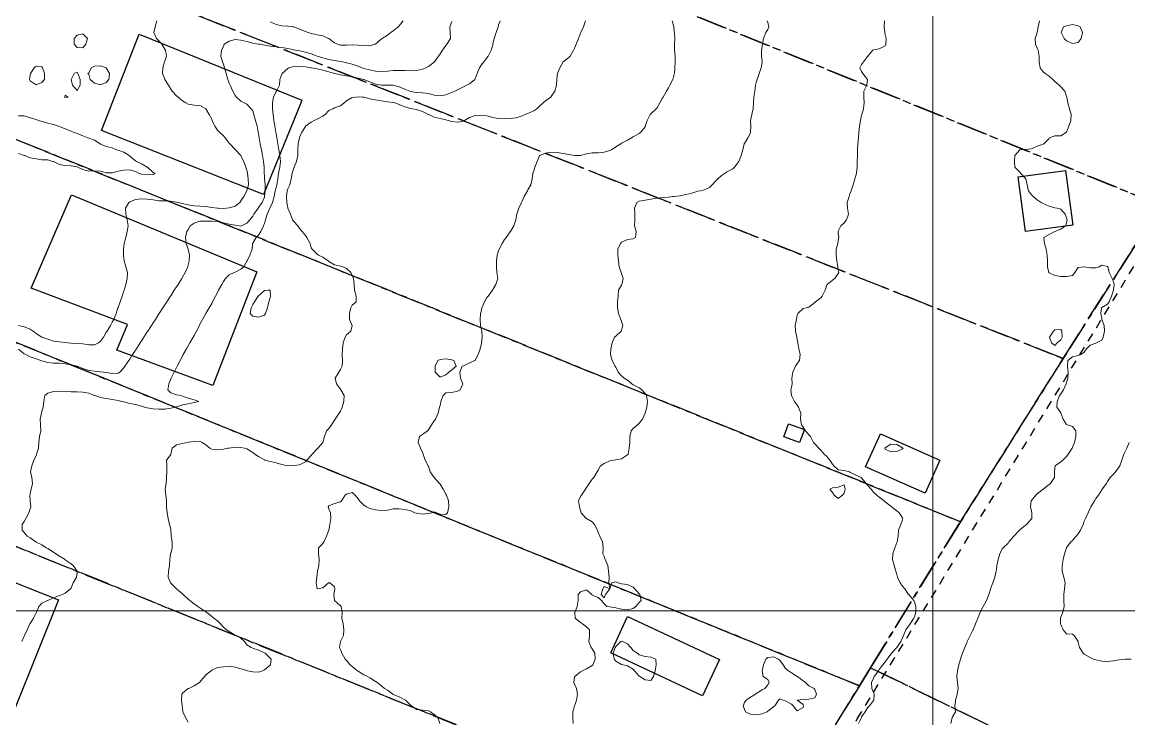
# Model space of a CAD drawing. Header units: centimetres. Extents: x 0 to 642158, y -847 to 649707.
# Drawn here: x 615889.1 to 615983.6, y 620278.1 to 620337.6 of the extents above; entities that cross this region are included whole.
import ezdxf

# ---------------------------------------------------------------- set-up
doc = ezdxf.new("R2010")
doc.units = ezdxf.units.CM
doc.header["$MEASUREMENT"] = 0
doc.linetypes.add('CENTERX2', pattern=[4, 2.5, -0.5, 0.5, -0.5])
doc.linetypes.add('JIS_02_0.7', pattern=[1.35, 0.75, -0.6])
for name, color, linetype, lineweight in [('MEV_grille', 254, 'Continuous', 9), ('WAL_parcellaire agricole', 7, 'JIS_02_0.7', 25), ('WAL_topographie 0.5', 253, 'Continuous', 20)]:
    doc.layers.add(name, color=color, linetype=linetype, lineweight=lineweight)
doc.layers.add('SPW_batiments', color=7, linetype='Continuous')
doc.layers.add('SPW_parcellaire cadastral', color=7, linetype='CENTERX2', lineweight=25, true_color=0xff0542)

# ---------------------------------------------------------------- blocks, each defined once
blk = doc.blocks.new('*U114')
at = {"layer": 'MEV_grille', "transparency": 33554687}
blk.add_lwpolyline([(-1338.461, 0), (1338.461, 0)], dxfattribs=at)
blk = doc.blocks.new('*U115')
at = {"layer": 'MEV_grille', "color": 0, "linetype": 'ByBlock', "lineweight": -2, "transparency": 16777216}
blk.add_blockref('*U114', (0, -2100), dxfattribs=at)
blk = doc.blocks.new('*U112')
at = {"layer": 'MEV_grille', "transparency": 33554687}
blk.add_lwpolyline([(0, 1825.476), (0, -1825.476)], dxfattribs=at)
blk = doc.blocks.new('*U113')
at = {"layer": 'MEV_grille', "color": 0, "linetype": 'ByBlock', "lineweight": -2, "transparency": 16777216}
blk.add_blockref('*U112', (600, 0), dxfattribs=at)

msp = doc.modelspace()

# ---------------------------------------------------------------- linework, layer by layer
at = {"layer": 'SPW_batiments'}
for points in [[(615912.948, 620330.971), (615912.826, 620330.673), (615909.666, 620322.921), (615895.831, 620328.402), (615899.064, 620336.603), (615912.948, 620330.971)], [(615974.748, 620319.768), (615974.124, 620324.437), (615978.146, 620324.974), (615978.77, 620320.305), (615974.748, 620319.768)], [(615909.099, 620316.321), (615908.958, 620315.957), (615905.351, 620306.604), (615897.15, 620309.62), (615898.067, 620311.82), (615889.833, 620314.919), (615893.266, 620322.886), (615909.099, 620316.321)], [(615955.867, 620302.86), (615955.451, 620301.744), (615954.101, 620302.227), (615954.5, 620303.344), (615955.867, 620302.86)], [(615967.434, 620300.228), (615966.184, 620297.411), (615961.084, 620299.677), (615962.35, 620302.495), (615967.434, 620300.228)], [(615889.164, 620289.516), (615892.176, 620288.306), (615888.472, 620279.077), (615875.211, 620284.408), (615875.101, 620284.452), (615875.381, 620285.148), (615878.546, 620293.021), (615878.829, 620293.727), (615889.164, 620289.516)], [(615947.16, 620280.123), (615939.322, 620283.782), (615940.767, 620286.874), (615948.605, 620283.219), (615947.16, 620280.123)]]:
    msp.add_lwpolyline(points, dxfattribs=at)
at = {"layer": 'SPW_parcellaire cadastral'}
for points in [[(616118.04, 620382.235), (616031.659, 620248.331), (615984.324, 620271.39), (615984.893, 620272.731), (615982.963, 620273.84), (615982.334, 620272.36), (615961.505, 620282.512), (615969.185, 620294.979), (615977.961, 620308.915), (615986.263, 620322.005), (615995.821, 620337.861), (616004.045, 620351.134), (616016.126, 620371.393), (615961.881, 620390.136), (615971.905, 620416.878), (616062.549, 620385.935), (616077.627, 620408.871), (616090.561, 620401.059), (616118.04, 620382.235)], [(615894.803, 620359.258), (615900.51, 620374.156), (615995.821, 620337.861), (615986.263, 620322.005), (615894.803, 620359.258)], [(615894.803, 620359.258), (615986.263, 620322.005), (615977.961, 620308.915), (615889.073, 620344.156), (615894.803, 620359.258)], [(615969.185, 620294.979), (615883.596, 620329.625), (615889.073, 620344.156), (615977.961, 620308.915), (615969.185, 620294.979)], [(615969.185, 620294.979), (615961.505, 620282.512), (615960.558, 620280.975), (615878.073, 620314.542), (615883.596, 620329.625), (615969.185, 620294.979)], [(615872.242, 620299.46), (615878.073, 620314.542), (615960.558, 620280.975), (615952.038, 620267.144), (615872.242, 620299.46)], [(615872.242, 620299.46), (615952.038, 620267.144), (615943.12, 620253.27), (615866.545, 620284.717), (615872.242, 620299.46)], [(615891.917, 620173.613), (615895.065, 620178.511), (615907.563, 620197.954), (615915.913, 620210.944), (615922.479, 620221.159), (615926.892, 620228.023), (615935.274, 620241.065), (615943.12, 620253.27), (615952.038, 620267.144), (615960.558, 620280.975), (615961.505, 620282.512), (615982.334, 620272.36), (615981.524, 620270.44), (615983.554, 620269.58), (615984.324, 620271.39), (616031.659, 620248.331), (615953.145, 620127.255), (615929.465, 620143.854), (615915.182, 620112.256), (615895.058, 620127.02), (615872.572, 620143.518), (615891.917, 620173.613)]]:
    msp.add_lwpolyline(points, dxfattribs=at)
at = {"layer": 'WAL_parcellaire agricole'}
msp.add_lwpolyline([(615877.22, 620147.518), (615924.71, 620226.023), (615928.647, 620227.83), (615931.997, 620231.311), (615943.094, 620247.952), (615951.343, 620258.273), (615960.371, 620278.134), (615993.264, 620331.947), (616017.942, 620372.032), (615963.19, 620391.276), (615973.037, 620417.176), (616056.597, 620386.744), (616059.267, 620380.924), (616063.397, 620381.285), (616066.427, 620382.985), (616069.336, 620390.146), (616076.375, 620398.886), (616078.075, 620402.286), (616081.594, 620403.867), (616125.44, 620371.795), (616138.159, 620363.094), (616141.274, 620365.797), (616150.914, 620359.078), (615936.082, 620036.976)], dxfattribs=at)
at = {"layer": 'WAL_topographie 0.5'}
for points in [[(615900.578, 620337.75), (615900.422, 620337.25), (615900.321, 620336.75), (615900.548, 620336.25), (615900.75, 620336.052), (615900.998, 620335.75), (615901.25, 620335.344), (615901.316, 620335.25), (615901.388, 620334.75), (615901.25, 620334.306), (615901.234, 620334.25), (615901.067, 620333.75), (615901.049, 620333.25), (615901.25, 620332.765), (615901.257, 620332.75), (615901.551, 620332.25), (615901.75, 620331.927), (615901.879, 620331.75), (615902.25, 620331.361), (615902.375, 620331.25), (615902.75, 620330.927), (615903.038, 620330.75), (615903.25, 620330.63), (615903.75, 620330.561), (615904.25, 620330.531), (615904.75, 620330.25), (615904.75, 620330.25), (615905.042, 620329.75), (615905.25, 620329.345), (615905.289, 620329.25), (615905.526, 620328.75), (615905.75, 620328.407), (615905.903, 620328.25), (615906.25, 620327.933), (615906.409, 620327.75), (615906.75, 620327.31), (615906.807, 620327.25), (615907.25, 620326.774), (615907.274, 620326.75), (615907.727, 620326.25), (615907.75, 620326.222), (615907.98, 620325.75), (615908.177, 620325.25), (615908.25, 620325.01), (615908.302, 620324.75), (615908.365, 620324.25), (615908.382, 620323.75), (615908.25, 620323.279), (615908.24, 620323.25), (615908.007, 620322.75), (615907.75, 620322.39), (615907.64, 620322.25), (615907.25, 620321.939), (615906.75, 620321.774), (615906.488, 620321.75), (615906.25, 620321.735), (615905.796, 620321.75), (615905.75, 620321.751), (615905.25, 620321.807), (615904.75, 620321.886), (615904.25, 620321.928), (615903.75, 620321.958), (615903.25, 620322.042), (615902.75, 620322.149), (615902.345, 620322.25), (615902.25, 620322.273), (615901.75, 620322.356), (615901.25, 620322.371), (615900.75, 620322.388), (615900.25, 620322.455), (615899.75, 620322.527), (615899.25, 620322.55), (615898.75, 620322.491), (615898.25, 620322.305), (615898.162, 620322.25), (615897.896, 620321.75), (615897.919, 620321.25), (615898.045, 620320.75), (615898.108, 620320.25), (615898.038, 620319.75), (615897.907, 620319.25), (615897.778, 620318.75), (615897.75, 620318.523), (615897.718, 620318.25), (615897.725, 620317.75), (615897.75, 620317.5), (615897.783, 620317.25), (615897.928, 620316.75), (615898.05, 620316.25), (615898.028, 620315.75), (615897.915, 620315.25), (615897.769, 620314.75), (615897.75, 620314.697), (615897.593, 620314.25), (615897.422, 620313.75), (615897.25, 620313.278), (615897.24, 620313.25), (615897.089, 620312.75), (615896.88, 620312.25), (615896.75, 620312.014), (615896.613, 620311.75), (615896.312, 620311.25), (615896.25, 620311.154), (615895.998, 620310.75), (615895.75, 620310.396), (615895.579, 620310.25), (615895.25, 620310.098), (615894.75, 620310.095), (615894.25, 620310.157), (615893.75, 620310.186), (615893.25, 620310.218), (615892.97, 620310.25), (615892.75, 620310.276), (615892.25, 620310.329), (615891.75, 620310.412), (615891.25, 620310.561), (615890.75, 620310.747), (615890.745, 620310.75), (615890.25, 620311.059), (615889.992, 620311.25), (615889.75, 620311.412), (615889.25, 620311.634), (615888.75, 620311.746)], [(615925.75, 620337.699), (615925.594, 620337.25), (615925.603, 620336.75), (615925.634, 620336.25), (615925.339, 620335.75), (615925.25, 620335.641), (615924.955, 620335.25), (615924.75, 620334.949), (615924.614, 620334.75), (615924.266, 620334.25), (615924.25, 620334.234), (615923.75, 620333.852), (615923.561, 620333.75), (615923.25, 620333.62), (615922.75, 620333.501), (615922.25, 620333.487), (615921.75, 620333.506), (615921.25, 620333.525), (615920.75, 620333.512), (615920.25, 620333.459), (615919.75, 620333.429), (615919.25, 620333.467), (615918.75, 620333.558), (615918.25, 620333.694), (615918.106, 620333.75), (615917.75, 620333.896), (615917.25, 620334.065), (615916.75, 620334.177), (615916.421, 620334.25), (615916.25, 620334.288), (615915.75, 620334.371), (615915.25, 620334.458), (615914.75, 620334.59), (615914.25, 620334.749), (615914.246, 620334.75), (615913.75, 620334.937), (615913.25, 620335.074), (615912.75, 620335.185), (615912.417, 620335.25), (615912.25, 620335.29), (615911.75, 620335.382), (615911.25, 620335.468), (615910.75, 620335.532), (615910.25, 620335.591), (615909.75, 620335.684), (615909.352, 620335.75), (615909.25, 620335.769), (615908.75, 620335.861), (615908.25, 620335.987), (615907.75, 620336.096), (615907.25, 620336.148), (615906.75, 620336.028), (615906.327, 620335.75), (615906.25, 620335.577), (615906.092, 620335.25), (615906.017, 620334.75), (615906.183, 620334.25), (615906.25, 620334.066), (615906.354, 620333.75), (615906.486, 620333.25), (615906.634, 620332.75), (615906.75, 620332.432), (615906.819, 620332.25), (615907.041, 620331.75), (615907.25, 620331.391), (615907.376, 620331.25), (615907.75, 620330.904), (615908.034, 620330.75), (615908.25, 620330.632), (615908.616, 620330.25), (615908.75, 620330.067), (615908.858, 620329.75), (615909.001, 620329.25), (615909.119, 620328.75), (615909.225, 620328.25), (615909.25, 620328.122), (615909.316, 620327.75), (615909.402, 620327.25), (615909.489, 620326.75), (615909.578, 620326.25), (615909.668, 620325.75), (615909.722, 620325.25), (615909.73, 620324.75), (615909.75, 620324.519), (615909.771, 620324.25), (615909.814, 620323.75), (615909.812, 620323.25), (615909.769, 620322.75), (615909.75, 620322.693), (615909.556, 620322.25), (615909.25, 620321.8), (615909.205, 620321.75), (615908.849, 620321.25), (615908.75, 620321.083), (615908.501, 620320.75), (615908.25, 620320.473), (615907.797, 620320.25), (615907.75, 620320.232), (615907.607, 620320.25), (615907.25, 620320.294), (615906.75, 620320.398), (615906.25, 620320.502), (615905.75, 620320.618), (615905.25, 620320.653), (615904.75, 620320.659), (615904.25, 620320.651), (615903.75, 620320.489), (615903.412, 620320.25), (615903.25, 620319.933), (615903.135, 620319.75), (615903, 620319.25), (615903.081, 620318.75), (615903.25, 620318.25), (615903.25, 620318.25), (615903.364, 620317.75), (615903.337, 620317.25), (615903.25, 620316.908), (615903.212, 620316.75), (615902.975, 620316.25), (615902.75, 620315.855), (615902.694, 620315.75), (615902.383, 620315.25), (615902.25, 620315.05), (615902.054, 620314.75), (615901.75, 620314.271), (615901.737, 620314.25), (615901.409, 620313.75), (615901.25, 620313.5), (615901.091, 620313.25), (615900.763, 620312.75), (615900.75, 620312.729), (615900.446, 620312.25), (615900.25, 620311.954), (615900.114, 620311.75), (615899.793, 620311.25), (615899.75, 620311.183), (615899.465, 620310.75), (615899.25, 620310.423), (615899.139, 620310.25), (615898.82, 620309.75), (615898.75, 620309.643), (615898.498, 620309.25), (615898.25, 620308.863), (615898.175, 620308.75), (615897.846, 620308.25), (615897.75, 620308.109), (615897.4, 620307.75), (615897.25, 620307.667), (615896.75, 620307.636), (615896.25, 620307.716), (615896.009, 620307.75), (615895.75, 620307.788), (615895.25, 620307.829), (615894.75, 620307.898), (615894.25, 620308.052), (615893.75, 620308.25), (615893.75, 620308.25), (615893.25, 620308.371), (615892.75, 620308.455), (615892.25, 620308.51), (615891.75, 620308.526), (615891.25, 620308.587), (615890.75, 620308.721), (615890.655, 620308.75), (615890.25, 620308.879), (615889.75, 620309.058), (615889.381, 620309.25), (615889.25, 620309.329), (615888.75, 620309.715)], [(615929.876, 620337.75), (615929.75, 620337.4), (615929.698, 620337.25), (615929.541, 620336.75), (615929.376, 620336.25), (615929.265, 620335.75), (615929.25, 620335.69), (615929.125, 620335.25), (615928.858, 620334.75), (615928.75, 620334.583), (615928.485, 620334.25), (615928.25, 620333.959), (615928.118, 620333.75), (615927.917, 620333.25), (615927.75, 620332.811), (615927.723, 620332.75), (615927.25, 620332.367), (615927.017, 620332.25), (615926.75, 620332.126), (615926.25, 620331.854), (615926, 620331.75), (615925.75, 620331.646), (615925.25, 620331.447), (615924.75, 620331.346), (615924.25, 620331.42), (615923.75, 620331.537), (615923.25, 620331.601), (615922.75, 620331.635), (615922.25, 620331.717), (615922.17, 620331.75), (615921.75, 620331.917), (615921.25, 620332.128), (615920.75, 620332.247), (615920.659, 620332.25), (615920.25, 620332.263), (615919.75, 620332.265), (615919.25, 620332.347), (615918.75, 620332.54), (615918.25, 620332.739), (615918.206, 620332.75), (615917.75, 620332.865), (615917.25, 620332.973), (615916.75, 620333.06), (615916.25, 620333.135), (615915.767, 620333.25), (615915.75, 620333.254), (615915.25, 620333.397), (615914.75, 620333.543), (615914.25, 620333.661), (615913.779, 620333.75), (615913.75, 620333.755), (615913.25, 620333.841), (615912.75, 620333.894), (615912.25, 620333.85), (615911.831, 620333.75), (615911.75, 620333.691), (615911.269, 620333.25), (615911.25, 620333.214), (615911.069, 620332.75), (615911.027, 620332.25), (615910.78, 620331.75), (615910.75, 620331.709), (615910.519, 620331.25), (615910.437, 620330.75), (615910.445, 620330.25), (615910.492, 620329.75), (615910.559, 620329.25), (615910.64, 620328.75), (615910.728, 620328.25), (615910.75, 620328.122), (615910.816, 620327.75), (615910.902, 620327.25), (615910.989, 620326.75), (615911.078, 620326.25), (615911.122, 620325.75), (615911.055, 620325.25), (615910.956, 620324.75), (615910.906, 620324.25), (615910.813, 620323.75), (615910.75, 620323.528), (615910.679, 620323.25), (615910.586, 620322.75), (615910.455, 620322.25), (615910.25, 620321.824), (615910.212, 620321.75), (615909.991, 620321.25), (615909.836, 620320.75), (615909.75, 620320.47), (615909.665, 620320.25), (615909.438, 620319.75), (615909.25, 620319.437), (615909.054, 620319.25), (615908.75, 620318.771), (615908.735, 620318.75), (615908.706, 620318.25), (615908.52, 620317.75), (615908.266, 620317.25), (615908.25, 620317.221), (615908.007, 620316.75), (615907.75, 620316.556), (615907.25, 620316.28), (615907.18, 620316.25), (615906.75, 620316.059), (615906.431, 620315.75), (615906.25, 620315.492), (615906.111, 620315.25), (615905.844, 620314.75), (615905.75, 620314.567), (615905.588, 620314.25), (615905.32, 620313.75), (615905.25, 620313.625), (615905.036, 620313.25), (615904.75, 620312.75), (615904.75, 620312.75), (615904.467, 620312.25), (615904.25, 620311.855), (615904.195, 620311.75), (615903.939, 620311.25), (615903.75, 620310.887), (615903.675, 620310.75), (615903.393, 620310.25), (615903.25, 620310), (615903.107, 620309.75), (615902.825, 620309.25), (615902.75, 620309.113), (615902.561, 620308.75), (615902.307, 620308.25), (615902.25, 620308.136), (615902.046, 620307.75), (615901.786, 620307.25), (615901.75, 620307.159), (615901.583, 620306.75), (615901.517, 620306.25), (615901.75, 620305.98), (615902.25, 620305.82), (615902.625, 620305.75), (615902.75, 620305.71), (615903.25, 620305.536), (615903.75, 620305.375), (615904.15, 620305.25), (615903.75, 620305.157), (615903.25, 620305.06), (615902.75, 620304.955), (615902.25, 620304.794), (615902.156, 620304.75), (615901.75, 620304.68), (615901.25, 620304.605), (615900.75, 620304.593), (615900.25, 620304.632), (615899.75, 620304.697), (615899.523, 620304.75), (615899.25, 620304.849), (615898.75, 620304.994), (615898.25, 620305.087), (615897.75, 620305.205), (615897.554, 620305.25), (615897.25, 620305.327), (615896.75, 620305.426), (615896.25, 620305.505), (615895.75, 620305.584), (615895.304, 620305.75), (615895.25, 620305.768), (615894.75, 620305.957), (615894.25, 620306.056), (615893.75, 620306.074), (615893.25, 620306.085), (615892.75, 620306.103), (615892.25, 620306.123), (615891.75, 620306.105), (615891.25, 620305.957), (615891, 620305.75), (615890.923, 620305.25), (615890.857, 620304.75), (615890.75, 620304.417), (615890.703, 620304.25), (615890.614, 620303.75), (615890.641, 620303.25), (615890.653, 620302.75), (615890.559, 620302.25), (615890.5, 620301.75), (615890.456, 620301.25), (615890.302, 620300.75), (615890.25, 620300.6), (615890.056, 620300.25), (615889.897, 620299.75), (615889.778, 620299.25), (615889.88, 620298.75), (615889.958, 620298.25), (615889.847, 620297.75), (615889.75, 620297.35), (615889.725, 620297.25), (615889.75, 620296.75), (615889.75, 620296.75), (615889.794, 620296.25), (615889.75, 620296.068), (615889.647, 620295.75), (615889.389, 620295.25), (615889.25, 620295.012), (615889.054, 620294.75), (615889.08, 620294.25), (615889.25, 620294.06), (615889.5, 620293.75), (615889.75, 620293.599), (615890.242, 620293.25), (615890.25, 620293.246), (615890.75, 620292.997), (615891.129, 620292.75), (615891.25, 620292.679), (615891.75, 620292.374), (615891.93, 620292.25), (615892.25, 620292.039), (615892.728, 620291.75), (615892.75, 620291.733), (615893.25, 620291.384), (615893.428, 620291.25), (615893.75, 620290.76), (615893.757, 620290.75), (615893.75, 620290.65), (615893.718, 620290.25), (615893.417, 620289.75), (615893.25, 620289.339), (615893.192, 620289.25), (615892.75, 620288.877), (615892.509, 620288.75), (615892.25, 620288.68), (615891.75, 620288.48), (615891.25, 620288.259), (615891.226, 620288.25), (615890.75, 620288.028), (615890.503, 620287.75), (615890.276, 620287.25), (615890.25, 620287.185), (615890.03, 620286.75), (615889.75, 620286.278), (615889.735, 620286.25), (615889.49, 620285.75), (615889.265, 620285.25), (615889.25, 620285.218), (615889.041, 620284.75)], [(615937.175, 620337.75), (615936.987, 620337.25), (615936.765, 620336.75), (615936.75, 620336.704), (615936.583, 620336.25), (615936.386, 620335.75), (615936.25, 620335.485), (615936.153, 620335.25), (615935.848, 620334.75), (615935.75, 620334.636), (615935.25, 620334.25), (615935.25, 620334.25), (615934.976, 620333.75), (615934.78, 620333.25), (615934.75, 620333.062), (615934.708, 620332.75), (615934.705, 620332.25), (615934.55, 620331.75), (615934.25, 620331.296), (615934.203, 620331.25), (615933.75, 620330.92), (615933.547, 620330.75), (615933.25, 620330.461), (615933.021, 620330.25), (615932.75, 620330.071), (615932.25, 620329.846), (615932.03, 620329.75), (615931.75, 620329.646), (615931.25, 620329.472), (615930.75, 620329.426), (615930.25, 620329.432), (615929.75, 620329.423), (615929.25, 620329.508), (615928.75, 620329.647), (615928.25, 620329.708), (615927.75, 620329.668), (615927.25, 620329.496), (615926.846, 620329.25), (615926.75, 620329.198), (615926.25, 620329.093), (615925.75, 620329.15), (615925.441, 620329.25), (615925.25, 620329.31), (615924.75, 620329.421), (615924.25, 620329.517), (615923.792, 620329.75), (615923.75, 620329.77), (615923.25, 620330.022), (615922.75, 620330.173), (615922.41, 620330.25), (615922.25, 620330.276), (615921.75, 620330.402), (615921.25, 620330.615), (615920.877, 620330.75), (615920.75, 620330.785), (615920.25, 620330.846), (615919.75, 620330.928), (615919.25, 620331.008), (615918.75, 620331.083), (615918.25, 620331.242), (615918.125, 620331.25), (615917.75, 620331.266), (615917.536, 620331.25), (615917.25, 620331.203), (615916.75, 620330.931), (615916.574, 620330.75), (615916.25, 620330.489), (615915.75, 620330.332), (615915.589, 620330.25), (615915.25, 620330.097), (615914.951, 620329.75), (615914.75, 620329.618), (615914.25, 620329.35), (615914, 620329.25), (615913.75, 620329.107), (615913.257, 620328.75), (615913.25, 620328.742), (615912.948, 620328.25), (615912.75, 620327.798), (615912.735, 620327.75), (615912.628, 620327.25), (615912.604, 620326.75), (615912.595, 620326.25), (615912.503, 620325.75), (615912.287, 620325.25), (615912.25, 620325.17), (615912.129, 620324.75), (615912.038, 620324.25), (615911.908, 620323.75), (615911.75, 620323.405), (615911.701, 620323.25), (615911.629, 620322.75), (615911.656, 620322.25), (615911.75, 620321.774), (615911.765, 620321.75), (615911.97, 620321.25), (615912.158, 620320.75), (615912.25, 620320.63), (615912.592, 620320.25), (615912.75, 620320.029), (615912.964, 620319.75), (615913.25, 620319.41), (615913.377, 620319.25), (615913.655, 620318.75), (615913.75, 620318.382), (615913.816, 620318.25), (615914.25, 620317.837), (615914.367, 620317.75), (615914.75, 620317.581), (615915.191, 620317.25), (615915.25, 620317.211), (615915.75, 620316.917), (615916.25, 620316.817), (615916.455, 620316.75), (615916.75, 620316.601), (615917.141, 620316.25), (615917.25, 620316.016), (615917.365, 620315.75), (615917.419, 620315.25), (615917.452, 620314.75), (615917.576, 620314.25), (615917.583, 620313.75), (615917.25, 620313.464), (615917.135, 620313.25), (615917.018, 620312.75), (615917.025, 620312.25), (615917.25, 620311.75), (615917.25, 620311.75), (615917.25, 620311.75), (615917.135, 620311.25), (615916.75, 620310.938), (615916.643, 620310.75), (615916.463, 620310.25), (615916.424, 620309.75), (615916.399, 620309.25), (615916.417, 620308.75), (615916.378, 620308.25), (615916.25, 620307.987), (615916.105, 620307.75), (615915.795, 620307.25), (615915.917, 620306.75), (615916.25, 620306.288), (615916.279, 620306.25), (615916.56, 620305.75), (615916.547, 620305.25), (615916.398, 620304.75), (615916.25, 620304.408), (615916.139, 620304.25), (615915.793, 620303.75), (615915.75, 620303.662), (615915.481, 620303.25), (615915.25, 620302.95), (615915.06, 620302.75), (615914.884, 620302.25), (615914.75, 620301.75), (615914.75, 620301.75), (615914.306, 620301.25), (615914.25, 620301.207), (615913.84, 620300.75), (615913.75, 620300.625), (615913.382, 620300.25), (615913.25, 620300.097), (615912.75, 620299.83), (615912.25, 620299.77), (615911.75, 620299.754), (615911.25, 620299.864), (615910.75, 620300.011), (615910.25, 620300.118), (615909.796, 620300.25), (615909.75, 620300.27), (615909.25, 620300.554), (615908.946, 620300.75), (615908.75, 620300.903), (615908.25, 620301.198), (615908.065, 620301.25), (615907.75, 620301.329), (615907.25, 620301.34), (615906.75, 620301.272), (615906.631, 620301.25), (615906.25, 620301.186), (615905.75, 620301.132), (615905.25, 620301.184), (615905.104, 620301.25), (615904.75, 620301.543), (615904.45, 620301.75), (615904.25, 620301.854), (615903.75, 620301.834), (615903.25, 620301.76), (615903.159, 620301.75), (615902.75, 620301.66), (615902.25, 620301.559), (615901.861, 620301.25), (615901.766, 620300.75), (615901.75, 620300.712), (615901.397, 620300.25), (615901.427, 620299.75), (615901.411, 620299.25), (615901.393, 620298.75), (615901.354, 620298.25), (615901.282, 620297.75), (615901.328, 620297.25), (615901.379, 620296.75), (615901.401, 620296.25), (615901.453, 620295.75), (615901.526, 620295.25), (615901.65, 620294.75), (615901.75, 620294.334), (615901.767, 620294.25), (615901.797, 620293.75), (615901.883, 620293.25), (615901.88, 620292.75), (615901.75, 620292.276), (615901.742, 620292.25), (615901.671, 620291.75), (615901.636, 620291.25), (615901.556, 620290.75), (615901.528, 620290.25), (615901.727, 620289.75), (615901.75, 620289.731), (615902.231, 620289.25), (615902.25, 620289.238), (615902.75, 620288.811), (615902.801, 620288.75), (615903.25, 620288.372), (615903.391, 620288.25), (615903.75, 620287.957), (615904.071, 620287.75), (615904.25, 620287.625), (615904.75, 620287.288), (615904.798, 620287.25), (615905.25, 620286.875), (615905.444, 620286.75), (615905.75, 620286.512), (615906, 620286.25), (615906.25, 620285.988), (615906.523, 620285.75), (615906.75, 620285.611), (615907.25, 620285.298), (615907.342, 620285.25), (615907.75, 620285.029), (615908.037, 620284.75), (615908.25, 620284.476), (615908.625, 620284.25), (615908.75, 620284.17), (615909.25, 620284.01), (615909.75, 620283.788), (615909.809, 620283.75), (615910.25, 620283.324), (615910.325, 620283.25), (615910.271, 620282.75), (615910.25, 620282.731), (615909.75, 620282.318), (615909.583, 620282.25), (615909.25, 620282.145), (615908.75, 620282.168), (615908.313, 620282.25), (615908.25, 620282.269), (615907.75, 620282.402), (615907.25, 620282.572), (615906.75, 620282.634), (615906.25, 620282.594), (615905.75, 620282.536), (615905.25, 620282.3), (615905.204, 620282.25), (615904.75, 620281.893), (615904.645, 620281.75), (615904.25, 620281.281), (615904.214, 620281.25), (615903.75, 620280.954), (615903.3, 620280.75), (615903.25, 620280.731), (615902.75, 620280.333), (615902.694, 620280.25), (615902.667, 620279.75), (615902.733, 620279.25), (615902.75, 620279.083), (615902.794, 620278.75), (615903.016, 620278.25), (615903.25, 620277.855)], [(615921.598, 620337.75), (615921.25, 620337.335), (615921.173, 620337.25), (615920.75, 620336.912), (615920.548, 620336.75), (615920.25, 620336.538), (615919.803, 620336.25), (615919.75, 620336.214), (615919.25, 620335.776), (615919.187, 620335.75), (615918.75, 620335.608), (615918.25, 620335.645), (615917.75, 620335.669), (615917.25, 620335.7), (615916.75, 620335.687), (615916.25, 620335.69), (615915.987, 620335.75), (615915.75, 620335.879), (615915.25, 620336.233), (615915.217, 620336.25), (615914.75, 620336.473), (615914.25, 620336.566), (615913.75, 620336.68), (615913.49, 620336.75), (615913.25, 620336.845), (615912.75, 620337.057), (615912.25, 620337.239), (615912.167, 620337.25), (615911.75, 620337.313), (615911.25, 620337.33), (615910.75, 620337.431), (615910.25, 620337.661)], [(615944.578, 620337.75), (615944.7, 620337.25), (615944.75, 620336.821), (615944.759, 620336.75), (615944.783, 620336.25), (615944.769, 620335.75), (615944.769, 620335.25), (615944.814, 620334.75), (615944.826, 620334.25), (615944.792, 620333.75), (615944.757, 620333.25), (615944.75, 620333.208), (615944.638, 620332.75), (615944.372, 620332.25), (615944.25, 620332.038), (615944.097, 620331.75), (615943.788, 620331.25), (615943.75, 620331.192), (615943.52, 620330.75), (615943.25, 620330.3), (615943.208, 620330.25), (615942.75, 620329.816), (615942.697, 620329.75), (615942.437, 620329.25), (615942.276, 620328.75), (615942.25, 620328.692), (615941.891, 620328.25), (615941.75, 620328.14), (615941.25, 620327.86), (615941.083, 620327.75), (615940.75, 620327.573), (615940.25, 620327.295), (615940.172, 620327.25), (615939.75, 620327.005), (615939.391, 620326.75), (615939.25, 620326.685), (615938.75, 620326.527), (615938.25, 620326.492), (615937.75, 620326.488), (615937.25, 620326.406), (615936.75, 620326.267), (615936.25, 620326.25), (615936.25, 620326.25), (615936.25, 620326.25), (615935.75, 620326.339), (615935.25, 620326.437), (615934.75, 620326.518), (615934.25, 620326.539), (615933.75, 620326.459), (615933.269, 620326.25), (615933.25, 620326.221), (615933.037, 620325.75), (615932.851, 620325.25), (615932.75, 620324.935), (615932.685, 620324.75), (615932.627, 620324.25), (615932.504, 620323.75), (615932.25, 620323.321), (615932.208, 620323.25), (615931.925, 620322.75), (615931.75, 620322.358), (615931.703, 620322.25), (615931.479, 620321.75), (615931.294, 620321.25), (615931.25, 620320.932), (615931.216, 620320.75), (615931.06, 620320.25), (615930.759, 620319.75), (615930.75, 620319.735), (615930.383, 620319.25), (615930.25, 620319.068), (615930.044, 620318.75), (615929.788, 620318.25), (615929.75, 620318.125), (615929.635, 620317.75), (615929.579, 620317.25), (615929.556, 620316.75), (615929.609, 620316.25), (615929.672, 620315.75), (615929.522, 620315.25), (615929.25, 620314.799), (615929.219, 620314.75), (615928.844, 620314.25), (615928.75, 620314.117), (615928.543, 620313.75), (615928.331, 620313.25), (615928.25, 620312.932), (615928.206, 620312.75), (615928.174, 620312.25), (615928.205, 620311.75), (615928.25, 620311.5), (615928.308, 620311.25), (615928.35, 620310.75), (615928.28, 620310.25), (615928.25, 620310.068), (615928.162, 620309.75), (615928.006, 620309.25), (615927.75, 620308.773), (615927.712, 620308.75), (615927.25, 620308.55), (615926.75, 620308.278), (615926.65, 620308.25), (615926.437, 620307.75), (615926.5, 620307.25), (615926.693, 620306.75), (615926.455, 620306.25), (615926.25, 620306.12), (615925.75, 620306.027), (615925.25, 620305.983), (615925.017, 620305.75), (615924.814, 620305.25), (615924.75, 620304.893), (615924.715, 620304.75), (615924.583, 620304.25), (615924.356, 620303.75), (615924.25, 620303.591), (615924.029, 620303.25), (615923.75, 620302.837), (615923.673, 620302.75), (615923.25, 620302.426), (615922.989, 620302.25), (615922.893, 620301.75), (615923.092, 620301.25), (615923.25, 620300.897), (615923.298, 620300.75), (615923.469, 620300.25), (615923.736, 620299.75), (615923.75, 620299.717), (615923.909, 620299.25), (615924.25, 620298.766), (615924.26, 620298.75), (615924.691, 620298.25), (615924.75, 620298.188), (615925.016, 620297.75), (615925.25, 620297.32), (615925.298, 620297.25), (615925.48, 620296.75), (615925.491, 620296.25), (615925.375, 620295.75), (615925.25, 620295.587), (615924.75, 620295.631), (615924.487, 620295.75), (615924.25, 620295.832), (615924.036, 620295.75), (615923.75, 620295.694), (615923.25, 620295.613), (615922.75, 620295.703), (615922.604, 620295.75), (615922.25, 620295.901), (615921.75, 620296.009), (615921.25, 620296.083), (615920.75, 620296.077), (615920.25, 620295.98), (615919.75, 620295.933), (615919.25, 620295.989), (615918.75, 620296.122), (615918.47, 620296.25), (615918.25, 620296.383), (615917.869, 620296.75), (615917.75, 620296.94), (615917.512, 620297.25), (615917.25, 620297.468), (615916.75, 620297.325), (615916.65, 620297.25), (615916.321, 620296.75), (615916.25, 620296.677), (615915.75, 620296.524), (615915.25, 620296.328), (615915.19, 620296.25), (615915.25, 620296.083), (615915.385, 620295.75), (615915.433, 620295.25), (615915.347, 620294.75), (615915.25, 620294.25), (615915.25, 620294.25), (615915.045, 620293.75), (615914.813, 620293.25), (615914.75, 620293.125), (615914.375, 620292.75), (615914.36, 620292.25), (615914.435, 620291.75), (615914.399, 620291.25), (615914.286, 620290.75), (615914.25, 620290.5), (615914.214, 620290.25), (615914.167, 620289.75), (615914.25, 620289.25), (615914.75, 620289.338), (615915.217, 620289.75), (615915.25, 620289.767), (615915.35, 620289.75), (615915.75, 620289.417), (615915.776, 620289.25), (615915.75, 620289.05), (615915.685, 620288.75), (615915.75, 620288.25), (615915.75, 620288.25), (615916.25, 620287.809), (615916.292, 620287.75), (615916.39, 620287.25), (615916.367, 620286.75), (615916.462, 620286.25), (615916.544, 620285.75), (615916.5, 620285.25), (615916.25, 620284.75), (615916.25, 620284.75), (615916.15, 620284.25), (615916.25, 620284.068), (615916.353, 620283.75), (615916.634, 620283.25), (615916.75, 620283.134), (615917.077, 620282.75), (615917.25, 620282.62), (615917.69, 620282.25), (615917.75, 620282.203), (615918.25, 620281.915), (615918.559, 620281.75), (615918.75, 620281.65), (615919.25, 620281.343), (615919.378, 620281.25), (615919.75, 620280.957), (615920.014, 620280.75), (615920.25, 620280.588), (615920.712, 620280.25), (615920.75, 620280.219), (615921.25, 620280.017), (615921.75, 620279.78), (615921.788, 620279.75), (615922.25, 620279.294), (615922.311, 620279.25), (615922.75, 620278.938), (615923.25, 620278.898), (615923.75, 620278.835), (615923.945, 620278.75), (615924.25, 620278.505), (615924.546, 620278.25), (615924.719, 620277.75)], [(615952.693, 620337.75), (615952.75, 620337.603), (615952.831, 620337.25), (615952.75, 620337.019), (615952.571, 620336.75), (615952.366, 620336.25), (615952.288, 620335.75), (615952.25, 620335.568), (615952.194, 620335.25), (615952.193, 620334.75), (615952.25, 620334.313), (615952.258, 620334.25), (615952.25, 620334.194), (615952.182, 620333.75), (615951.992, 620333.25), (615951.814, 620332.75), (615951.75, 620332.5), (615951.692, 620332.25), (615951.617, 620331.75), (615951.537, 620331.25), (615951.505, 620330.75), (615951.49, 620330.25), (615951.377, 620329.75), (615951.26, 620329.25), (615951.278, 620328.75), (615951.267, 620328.25), (615951.25, 620328.202), (615951.029, 620327.75), (615950.75, 620327.288), (615950.73, 620327.25), (615950.608, 620326.75), (615950.463, 620326.25), (615950.25, 620325.75), (615950.25, 620325.75), (615949.889, 620325.25), (615949.75, 620325.128), (615949.25, 620324.855), (615949.095, 620324.75), (615948.75, 620324.506), (615948.474, 620324.25), (615948.25, 620324.032), (615947.994, 620323.75), (615947.75, 620323.522), (615947.25, 620323.308), (615947, 620323.25), (615946.75, 620323.201), (615946.25, 620323.047), (615945.75, 620322.914), (615945.25, 620322.814), (615944.75, 620322.767), (615944.607, 620322.75), (615944.25, 620322.709), (615943.75, 620322.656), (615943.25, 620322.597), (615942.75, 620322.514), (615942.25, 620322.449), (615941.75, 620322.357), (615941.55, 620322.25), (615941.35, 620321.75), (615941.372, 620321.25), (615941.369, 620320.75), (615941.347, 620320.25), (615941.5, 620319.75), (615941.45, 620319.25), (615941.25, 620319.15), (615940.75, 620319.07), (615940.25, 620318.854), (615940.146, 620318.75), (615939.926, 620318.25), (615939.939, 620317.75), (615940, 620317.25), (615940.055, 620316.75), (615940.221, 620316.25), (615940.25, 620316.173), (615940.381, 620315.75), (615940.273, 620315.25), (615940.25, 620315.183), (615939.99, 620314.75), (615939.95, 620314.25), (615939.912, 620313.75), (615939.91, 620313.25), (615940, 620312.75), (615940.192, 620312.25), (615940.25, 620312.083), (615940.356, 620311.75), (615940.25, 620311.333), (615940.21, 620311.25), (615939.75, 620310.839), (615939.657, 620310.75), (615939.446, 620310.25), (615939.328, 620309.75), (615939.3, 620309.25), (615939.439, 620308.75), (615939.705, 620308.25), (615939.75, 620308.164), (615939.964, 620307.75), (615940.25, 620307.448), (615940.473, 620307.25), (615940.75, 620307.056), (615941.13, 620306.75), (615941.25, 620306.662), (615941.75, 620306.401), (615941.981, 620306.25), (615942.25, 620305.941), (615942.373, 620305.75), (615942.463, 620305.25), (615942.392, 620304.75), (615942.25, 620304.25), (615942.25, 620304.25), (615942.043, 620303.75), (615941.75, 620303.395), (615941.609, 620303.25), (615941.25, 620302.946), (615941.073, 620302.75), (615940.954, 620302.25), (615940.957, 620301.75), (615940.906, 620301.25), (615940.815, 620300.75), (615940.75, 620300.679), (615940.25, 620300.344), (615939.75, 620300.268), (615939.6, 620300.25), (615939.25, 620300.193), (615938.75, 620299.954), (615938.46, 620299.75), (615938.25, 620299.389), (615938.157, 620299.25), (615937.868, 620298.75), (615937.75, 620298.609), (615937.483, 620298.25), (615937.25, 620297.893), (615937.161, 620297.75), (615936.815, 620297.25), (615936.75, 620297.125), (615936.574, 620296.75), (615936.669, 620296.25), (615936.75, 620295.938), (615936.793, 620295.75), (615937.233, 620295.25), (615937.25, 620295.244), (615937.75, 620294.964), (615937.931, 620294.75), (615938.192, 620294.25), (615938.25, 620294.073), (615938.401, 620293.75), (615938.617, 620293.25), (615938.689, 620292.75), (615938.656, 620292.25), (615938.75, 620292.019), (615938.847, 620291.75), (615939.083, 620291.25), (615939.139, 620290.75), (615939.176, 620290.25), (615939.15, 620289.75), (615939.25, 620289.25), (615939.417, 620289.75), (615939.75, 620289.841), (615939.95, 620289.75), (615940.25, 620289.683), (615940.75, 620289.606), (615941.25, 620289.38), (615941.382, 620289.25), (615941.75, 620288.816), (615941.821, 620288.75), (615941.917, 620288.25), (615941.75, 620288.079), (615941.474, 620287.75), (615941.25, 620287.581), (615940.75, 620287.447), (615940.25, 620287.509), (615939.75, 620287.614), (615939.25, 620287.713), (615939, 620287.75), (615938.75, 620287.964), (615938.527, 620288.25), (615938.25, 620288.5), (615937.75, 620288.708), (615937.697, 620288.75), (615937.25, 620289.155), (615936.75, 620289), (615936.546, 620288.75), (615936.546, 620288.25), (615936.446, 620287.75), (615936.25, 620287.25), (615936.281, 620286.75), (615936.75, 620286.375), (615936.906, 620286.25), (615937.25, 620286.011), (615937.523, 620285.75), (615937.507, 620285.25), (615937.458, 620284.75), (615937.641, 620284.25), (615937.75, 620284.111), (615937.974, 620283.75), (615938.007, 620283.25), (615937.79, 620282.75), (615937.75, 620282.704), (615937.25, 620282.417), (615936.904, 620282.25), (615936.75, 620282.167), (615936.25, 620281.771), (615936.236, 620281.75), (615936.162, 620281.25), (615936.25, 620281.063), (615936.411, 620280.75), (615936.493, 620280.25), (615936.404, 620279.75), (615936.25, 620279.321), (615936.227, 620279.25), (615936.083, 620278.75), (615936.089, 620278.25), (615936.129, 620277.75)], [(615962.69, 620337.75), (615962.675, 620337.25), (615962.717, 620336.75), (615962.75, 620336.583), (615962.841, 620336.25), (615962.826, 620335.75), (615962.75, 620335.62), (615962.25, 620335.353), (615961.75, 620335.283), (615961.715, 620335.25), (615961.287, 620334.75), (615961.25, 620334.706), (615960.9, 620334.25), (615960.75, 620334.013), (615960.594, 620333.75), (615960.75, 620333.437), (615960.847, 620333.25), (615961.25, 620332.75), (615961.25, 620332.75), (615961.25, 620332.75), (615961.2, 620332.25), (615960.926, 620331.75), (615960.924, 620331.25), (615960.964, 620330.75), (615960.911, 620330.25), (615960.766, 620329.75), (615960.75, 620329.7), (615960.658, 620329.25), (615960.558, 620328.75), (615960.505, 620328.25), (615960.47, 620327.75), (615960.43, 620327.25), (615960.406, 620326.75), (615960.382, 620326.25), (615960.37, 620325.75), (615960.371, 620325.25), (615960.307, 620324.75), (615960.25, 620324.55), (615960.159, 620324.25), (615960.014, 620323.75), (615959.853, 620323.25), (615959.75, 620322.983), (615959.671, 620322.75), (615959.512, 620322.25), (615959.53, 620321.75), (615959.619, 620321.25), (615959.462, 620320.75), (615959.25, 620320.507), (615958.96, 620320.25), (615958.75, 620319.786), (615958.738, 620319.75), (615958.75, 620319.625), (615958.793, 620319.25), (615958.75, 620319), (615958.708, 620318.75), (615958.566, 620318.25), (615958.574, 620317.75), (615958.639, 620317.25), (615958.723, 620316.75), (615958.75, 620316.5), (615958.788, 620316.25), (615958.75, 620316.167), (615958.456, 620315.75), (615958.25, 620315.615), (615957.818, 620315.25), (615957.75, 620315.083), (615957.63, 620314.75), (615957.39, 620314.25), (615957.25, 620314.091), (615956.809, 620313.75), (615956.75, 620313.704), (615956.25, 620313.306), (615956, 620313.25), (615955.75, 620313.183), (615955.286, 620312.75), (615955.25, 620312.65), (615955.179, 620312.25), (615955.083, 620311.75), (615955.109, 620311.25), (615955.208, 620310.75), (615955.25, 620310.536), (615955.307, 620310.25), (615955.393, 620309.75), (615955.5, 620309.25), (615955.45, 620308.75), (615955.25, 620308.483), (615955.091, 620308.25), (615954.871, 620307.75), (615954.8, 620307.25), (615954.822, 620306.75), (615954.75, 620306.45), (615954.706, 620306.25), (615954.75, 620305.75), (615954.75, 620305.75), (615955.026, 620305.25), (615955.25, 620304.925), (615955.371, 620304.75), (615955.558, 620304.25), (615955.538, 620303.75), (615955.61, 620303.25), (615955.75, 620303.056), (615955.947, 620302.75), (615956.25, 620302.41), (615956.371, 620302.25), (615956.629, 620301.75), (615956.75, 620301.621), (615957.079, 620301.25), (615957.25, 620301.079), (615957.545, 620300.75), (615957.75, 620300.583), (615958.021, 620300.25), (615958.25, 620299.895), (615958.365, 620299.75), (615958.75, 620299.407), (615959.25, 620299.341), (615959.704, 620299.25), (615959.75, 620299.204), (615960.25, 620298.968), (615960.697, 620298.75), (615960.75, 620298.726), (615961.148, 620298.25), (615961.25, 620298.099), (615961.553, 620297.75), (615961.75, 620297.516), (615962.043, 620297.25), (615962.25, 620297.062), (615962.667, 620296.75), (615962.75, 620296.687), (615963.25, 620296.294), (615963.308, 620296.25), (615963.75, 620295.921), (615963.957, 620295.75), (615964.25, 620295.303), (615964.279, 620295.25), (615964.25, 620295.15), (615964.102, 620294.75), (615963.886, 620294.25), (615963.856, 620293.75), (615963.776, 620293.25), (615963.75, 620293.2), (615963.583, 620292.75), (615963.426, 620292.25), (615963.391, 620291.75), (615963.516, 620291.25), (615963.68, 620290.75), (615963.75, 620290.481), (615963.801, 620290.25), (615964.045, 620289.75), (615964.25, 620289.484), (615964.425, 620289.25), (615964.75, 620288.773), (615964.77, 620288.75), (615965.202, 620288.25), (615965.25, 620288.143), (615965.368, 620287.75), (615965.362, 620287.25), (615965.25, 620286.854), (615965.216, 620286.75), (615964.88, 620286.25), (615964.75, 620286.066), (615964.533, 620285.75), (615964.331, 620285.25), (615964.25, 620285.071), (615964.101, 620284.75), (615963.756, 620284.25), (615963.75, 620284.242), (615963.303, 620283.75), (615963.25, 620283.681), (615962.931, 620283.25), (615962.75, 620283.01), (615962.565, 620282.75), (615962.25, 620282.346), (615962.177, 620282.25), (615961.806, 620281.75), (615961.75, 620281.625), (615961.578, 620281.25), (615961.627, 620280.75), (615961.75, 620280.404), (615961.82, 620280.25), (615961.781, 620279.75), (615961.75, 620279.713), (615961.422, 620279.25), (615961.25, 620279.086), (615961.039, 620278.75), (615960.75, 620278.306), (615960.723, 620278.25), (615960.486, 620277.75)], [(615975.93, 620337.75), (615975.833, 620337.25), (615975.75, 620336.75), (615975.75, 620336.75), (615975.563, 620336.25), (615975.59, 620335.75), (615975.75, 620335.417), (615975.813, 620335.25), (615975.894, 620334.75), (615975.91, 620334.25), (615975.985, 620333.75), (615976.25, 620333.412), (615976.431, 620333.25), (615976.75, 620333.025), (615977.083, 620332.75), (615977.25, 620332.575), (615977.611, 620332.25), (615977.75, 620332.125), (615978.107, 620331.75), (615978.25, 620331.288), (615978.261, 620331.25), (615978.36, 620330.75), (615978.507, 620330.25), (615978.63, 620329.75), (615978.61, 620329.25), (615978.431, 620328.75), (615978.25, 620328.25), (615978.25, 620328.25), (615977.75, 620327.924), (615977.25, 620327.946), (615976.8, 620327.75), (615976.75, 620327.714), (615976.317, 620327.25), (615976.25, 620327.22), (615975.75, 620327.038), (615975.25, 620326.831), (615974.75, 620326.765), (615974.251, 620326.75), (615974.25, 620326.75), (615973.824, 620326.25), (615973.791, 620325.75), (615973.818, 620325.25), (615974.25, 620324.829), (615974.325, 620324.75), (615974.75, 620324.303), (615974.773, 620324.25), (615974.872, 620323.75), (615975.005, 620323.25), (615975.25, 620322.895), (615975.395, 620322.75), (615975.75, 620322.469), (615976.068, 620322.25), (615976.25, 620322.159), (615976.75, 620321.936), (615977.25, 620321.782), (615977.442, 620321.75), (615977.75, 620321.673), (615978.117, 620321.25), (615978.25, 620320.942), (615978.31, 620320.75), (615978.25, 620320.472), (615978.168, 620320.25), (615977.75, 620319.965), (615977.25, 620319.757), (615977.231, 620319.75), (615976.75, 620319.5), (615976.317, 620319.25), (615976.368, 620318.75), (615976.516, 620318.25), (615976.577, 620317.75), (615976.612, 620317.25), (615976.609, 620316.75), (615976.73, 620316.25), (615976.75, 620316.224), (615977.25, 620316), (615977.75, 620315.931), (615978.25, 620315.917), (615978.75, 620316.013), (615978.946, 620316.25), (615979.25, 620316.687), (615979.75, 620316.739), (615980.25, 620316.67), (615980.75, 620316.674), (615981.028, 620316.75), (615981.25, 620316.893), (615981.75, 620316.781), (615981.77, 620316.75), (615981.886, 620316.25), (615982.148, 620315.75), (615982.25, 620315.472), (615982.312, 620315.25), (615982.25, 620314.75), (615982.25, 620314.75), (615982.092, 620314.25), (615981.886, 620313.75), (615981.75, 620313.562), (615981.25, 620313.285), (615981.224, 620313.25), (615981.165, 620312.75), (615981.25, 620312.35), (615981.27, 620312.25), (615981.45, 620311.75), (615981.472, 620311.25), (615981.382, 620310.75), (615981.25, 620310.495), (615980.808, 620310.25), (615980.75, 620310.227), (615980.25, 620310.056), (615979.944, 620309.75), (615979.75, 620309.462), (615979.47, 620309.25), (615979.25, 620309.175), (615978.75, 620309.067), (615978.35, 620308.75), (615978.329, 620308.25), (615978.384, 620307.75), (615978.36, 620307.25), (615978.25, 620306.88), (615978.216, 620306.75), (615977.975, 620306.25), (615977.75, 620305.912), (615977.652, 620305.75), (615977.443, 620305.25), (615977.429, 620304.75), (615977.75, 620304.276), (615977.771, 620304.25), (615977.95, 620303.75), (615978.25, 620303.281), (615978.286, 620303.25), (615978.75, 620303.099), (615979.028, 620302.75), (615979.051, 620302.25), (615978.914, 620301.75), (615978.75, 620301.333), (615978.712, 620301.25), (615978.396, 620300.75), (615978.25, 620300.544), (615977.937, 620300.25), (615977.75, 620300.086), (615977.276, 620299.75), (615977.25, 620299.55), (615977.228, 620299.25), (615977.214, 620298.75), (615976.861, 620298.25), (615976.75, 620298.169), (615976.25, 620297.756), (615976.243, 620297.75), (615975.75, 620297.363), (615975.62, 620297.25), (615975.25, 620296.788), (615975.224, 620296.75), (615975.168, 620296.25), (615975.25, 620295.881), (615975.273, 620295.75), (615975.268, 620295.25), (615975.25, 620295.214), (615974.837, 620294.75), (615974.75, 620294.688), (615974.25, 620294.28), (615974.214, 620294.25), (615973.75, 620293.75), (615973.75, 620293.75), (615973.331, 620293.25), (615973.25, 620293.15), (615972.826, 620292.75), (615972.75, 620292.661), (615972.537, 620292.25), (615972.412, 620291.75), (615972.305, 620291.25), (615972.25, 620290.929), (615972.222, 620290.75), (615972.111, 620290.25), (615971.938, 620289.75), (615971.756, 620289.25), (615971.75, 620289.231), (615971.605, 620288.75), (615971.409, 620288.25), (615971.25, 620287.94), (615971.139, 620287.75), (615970.872, 620287.25), (615970.75, 620286.953), (615970.671, 620286.75), (615970.472, 620286.25), (615970.269, 620285.75), (615970.25, 620285.71), (615970.007, 620285.25), (615969.757, 620284.75), (615969.75, 620284.727), (615969.572, 620284.25), (615969.355, 620283.75), (615969.25, 620283.45), (615969.183, 620283.25), (615969.058, 620282.75), (615968.946, 620282.25), (615968.873, 620281.75), (615968.926, 620281.25), (615968.983, 620280.75), (615968.917, 620280.25), (615968.759, 620279.75), (615968.75, 620279.625), (615968.713, 620279.25), (615968.75, 620278.75), (615968.75, 620278.75), (615968.75, 620278.75), (615968.481, 620278.25), (615968.375, 620277.75)], [(615979.482, 620336.25), (615979.25, 620335.908), (615978.75, 620335.816), (615978.25, 620336.046), (615978.033, 620336.25), (615977.775, 620336.75), (615977.985, 620337.25), (615978.25, 620337.33), (615978.75, 620337.428), (615979.25, 620337.339), (615979.401, 620337.25), (615979.609, 620336.75), (615979.482, 620336.25)], [(615894.5, 620335.75), (615894.25, 620335.441), (615893.75, 620335.465), (615893.51, 620335.75), (615893.493, 620336.25), (615893.75, 620336.531), (615894.25, 620336.659), (615894.647, 620336.25), (615894.5, 620335.75)], [(615890.96, 620332.75), (615890.75, 620332.494), (615890.25, 620332.293), (615889.75, 620332.618), (615889.694, 620332.75), (615889.75, 620333.125), (615889.78, 620333.25), (615890.083, 620333.75), (615890.25, 620333.897), (615890.75, 620333.83), (615890.807, 620333.75), (615890.971, 620333.25), (615890.96, 620332.75)], [(615896.466, 620332.75), (615896.25, 620332.488), (615895.75, 620332.287), (615895.25, 620332.439), (615894.861, 620332.75), (615894.75, 620333.194), (615894.667, 620333.25), (615894.75, 620333.313), (615894.944, 620333.75), (615895.25, 620333.888), (615895.75, 620333.922), (615896.25, 620333.75), (615896.25, 620333.75), (615896.526, 620333.25), (615896.466, 620332.75)], [(615894.019, 620332.25), (615893.75, 620331.812), (615893.361, 620332.25), (615893.25, 620332.75), (615893.25, 620332.75), (615893.25, 620332.751), (615893.5, 620333.25), (615893.75, 620333.375), (615893.833, 620333.25), (615894.023, 620332.75), (615894.019, 620332.25)], [(615893, 620331.25), (615892.75, 620331.212), (615892.712, 620331.25), (615892.75, 620331.417), (615893, 620331.25)], [(615888.75, 620329.632), (615889.25, 620329.641), (615889.75, 620329.473), (615890.25, 620329.318), (615890.454, 620329.25), (615890.75, 620329.155), (615891.25, 620329.01), (615891.75, 620328.899), (615892.181, 620328.75), (615892.25, 620328.73), (615892.75, 620328.542), (615893.25, 620328.343), (615893.433, 620328.25), (615893.75, 620328.142), (615894.25, 620327.93), (615894.667, 620327.75), (615894.75, 620327.722), (615895.25, 620327.56), (615895.717, 620327.25), (615895.75, 620327.232), (615896.25, 620327.026), (615896.75, 620326.912), (615897.128, 620326.75), (615897.25, 620326.709), (615897.75, 620326.534), (615898.206, 620326.25), (615898.25, 620326.206), (615898.75, 620325.805), (615898.833, 620325.75), (615899.25, 620325.549), (615899.75, 620325.261), (615899.766, 620325.25), (615900.25, 620324.815), (615900.43, 620324.75)], [(615900.43, 620324.75), (615900.25, 620324.635), (615899.75, 620324.611), (615899.25, 620324.67), (615899, 620324.75), (615898.75, 620324.892), (615898.25, 620325.031), (615897.75, 620325.011), (615897.25, 620324.92), (615896.75, 620324.783), (615896.25, 620324.779), (615895.75, 620324.913), (615895.25, 620324.931), (615894.75, 620324.924), (615894.25, 620325.067), (615893.81, 620325.25), (615893.75, 620325.278), (615893.25, 620325.373), (615892.75, 620325.389), (615892.25, 620325.473), (615891.75, 620325.729), (615891.69, 620325.75), (615891.25, 620325.884), (615890.75, 620325.882), (615890.25, 620325.957), (615889.75, 620326.068), (615889.292, 620326.25), (615889.25, 620326.265), (615888.75, 620326.429)], [(615909.75, 620312.614), (615909.84, 620312.75), (615910.023, 620313.25), (615910.127, 620313.75), (615910.25, 620314.136), (615910.281, 620314.25), (615910.256, 620314.75), (615910.25, 620314.756), (615910.083, 620314.75), (615909.75, 620314.729), (615909.25, 620314.271), (615909.231, 620314.25), (615908.891, 620313.75), (615908.75, 620313.516), (615908.616, 620313.25), (615908.546, 620312.75), (615908.75, 620312.542), (615909.25, 620312.444), (615909.75, 620312.614)], [(615977.25, 620310.019), (615977.45, 620310.25), (615977.75, 620310.515), (615977.861, 620310.75), (615977.837, 620311.25), (615977.75, 620311.408), (615977.25, 620311.362), (615977.118, 620311.25), (615976.797, 620310.75), (615976.964, 620310.25), (615977.25, 620310.019)], [(615925.25, 620307.512), (615925.513, 620307.75), (615925.75, 620307.946), (615926.139, 620308.25), (615925.917, 620308.75), (615925.75, 620308.811), (615925.25, 620308.882), (615924.75, 620308.845), (615924.566, 620308.75), (615924.346, 620308.25), (615924.338, 620307.75), (615924.75, 620307.313), (615925.25, 620307.512)], [(615964.303, 620301.25), (615964.25, 620301.191), (615963.75, 620300.982), (615963.25, 620300.957), (615962.75, 620301.167), (615962.718, 620301.25), (615962.75, 620301.297), (615963.25, 620301.59), (615963.75, 620301.576), (615964.25, 620301.28), (615964.303, 620301.25)], [(615983.592, 620301.75), (615983.407, 620301.25), (615983.25, 620300.973), (615983.142, 620300.75), (615982.964, 620300.25), (615982.792, 620299.75), (615982.75, 620299.679), (615982.426, 620299.25), (615982.25, 620299.03), (615981.966, 620298.75), (615981.75, 620298.403), (615981.646, 620298.25), (615981.274, 620297.75), (615981.25, 620297.712), (615980.971, 620297.25), (615980.75, 620296.953), (615980.627, 620296.75), (615980.315, 620296.25), (615980.25, 620296.129), (615980.099, 620295.75), (615979.854, 620295.25), (615979.75, 620295.038), (615979.656, 620294.75), (615979.446, 620294.25), (615979.25, 620293.958), (615979.067, 620293.75), (615978.75, 620293.385), (615978.613, 620293.25), (615978.25, 620292.776), (615978.237, 620292.75), (615978.077, 620292.25), (615977.951, 620291.75), (615977.871, 620291.25), (615977.882, 620290.75), (615978.026, 620290.25), (615978.132, 620289.75), (615978.064, 620289.25), (615978.01, 620288.75), (615978, 620288.25), (615978.033, 620287.75), (615977.917, 620287.25), (615977.75, 620286.821), (615977.737, 620286.75), (615977.737, 620286.25), (615977.75, 620286.188), (615977.956, 620285.75), (615978.25, 620285.417), (615978.75, 620285.37), (615978.9, 620285.25), (615979.227, 620284.75), (615979.25, 620284.688), (615979.342, 620284.25), (615979.654, 620283.75), (615979.75, 620283.679), (615980.25, 620283.378), (615980.55, 620283.25), (615980.75, 620283.19), (615981.25, 620283.083), (615981.75, 620283.054), (615982.25, 620283.113), (615982.75, 620283.193), (615983.25, 620283.238), (615983.75, 620283.243)], [(615958.75, 620296.95), (615959.125, 620297.25), (615959.25, 620297.417), (615959.344, 620297.75), (615959.25, 620298.125), (615958.75, 620297.917), (615958.25, 620297.864), (615958.023, 620297.75), (615958.25, 620297.472), (615958.404, 620297.25), (615958.75, 620296.95)], [(615938.75, 620288.472), (615938.864, 620288.75), (615939.25, 620289.25), (615938.75, 620289.442), (615938.657, 620289.25), (615938.5, 620288.75), (615938.75, 620288.472)], [(615942.979, 620281.75), (615942.75, 620281.406), (615942.25, 620281.463), (615941.808, 620281.75), (615941.75, 620281.793), (615941.36, 620282.25), (615941.25, 620282.391), (615940.75, 620282.682), (615940.375, 620282.75), (615940.25, 620282.774), (615939.75, 620283.077), (615939.621, 620283.25), (615939.542, 620283.75), (615939.71, 620284.25), (615939.75, 620284.311), (615940.176, 620284.75), (615940.25, 620284.783), (615940.333, 620284.75), (615940.75, 620284.555), (615941.041, 620284.25), (615941.25, 620283.991), (615941.601, 620283.75), (615941.75, 620283.609), (615942.25, 620283.476), (615942.75, 620283.412), (615943.173, 620283.25), (615943.21, 620282.75), (615943.12, 620282.25), (615942.979, 620281.75)], [(615952.691, 620278.75), (615952.25, 620278.56), (615951.75, 620278.474), (615951.25, 620278.53), (615950.831, 620278.75), (615950.75, 620278.942), (615950.632, 620279.25), (615950.75, 620279.536), (615950.887, 620279.75), (615951.25, 620280.008), (615951.691, 620280.25), (615951.75, 620280.298), (615952.25, 620280.62), (615952.483, 620280.75), (615952.75, 620281.058), (615952.85, 620281.25), (615952.75, 620281.5), (615952.333, 620281.75), (615952.25, 620282.249), (615952.25, 620282.25), (615952.25, 620282.25), (615952.365, 620282.75), (615952.561, 620283.25), (615952.75, 620283.397), (615953.25, 620283.443), (615953.612, 620283.25), (615953.75, 620283.145), (615954.059, 620282.75), (615954.25, 620282.446), (615954.5, 620282.25), (615954.75, 620282.068), (615955.25, 620281.767), (615955.273, 620281.75), (615955.75, 620281.384), (615955.945, 620281.25), (615956.25, 620280.973), (615956.703, 620280.75), (615956.75, 620280.65), (615956.893, 620280.25), (615956.75, 620279.934), (615956.25, 620279.821), (615955.75, 620279.81), (615955.25, 620279.75), (615955.75, 620279.375), (615955.786, 620279.25), (615955.75, 620279.125), (615955.25, 620278.833), (615954.893, 620279.25), (615954.75, 620279.393), (615954.25, 620279.675), (615954.036, 620279.75), (615953.75, 620279.861), (615953.639, 620279.75), (615953.327, 620279.25), (615953.25, 620279.202), (615952.75, 620278.79), (615952.691, 620278.75)]]:
    msp.add_lwpolyline(points, dxfattribs=at)

# ---------------------------------------------------------------- block references
at = {"layer": 'MEV_grille', "transparency": 33554687}
for name, p in [('*U113', (615366.814, 620593.644)), ('*U115', (616669.481, 622387.381))]:
    msp.add_blockref(name, p, dxfattribs=at)

doc.saveas('drawing.dxf')
